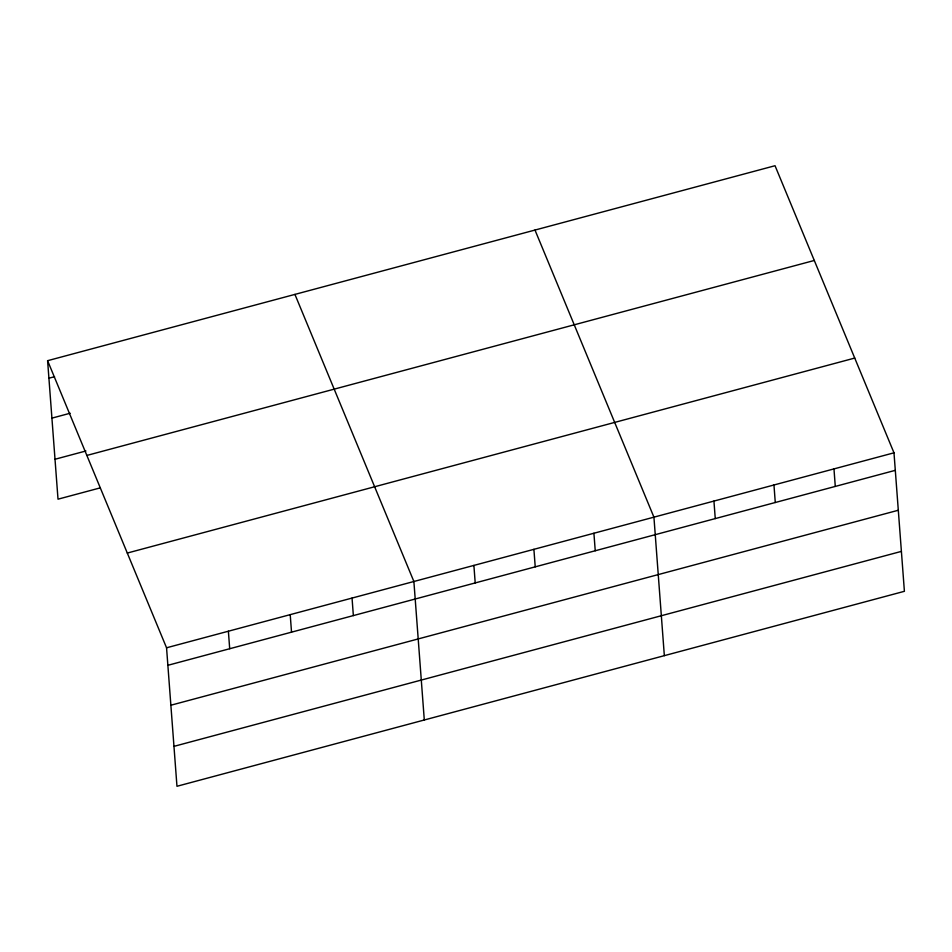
<?xml version="1.0" encoding="UTF-8"?>
<svg xmlns="http://www.w3.org/2000/svg" width="952" height="952" viewBox="0 0 952 952"><rect width="100%" height="100%" fill="white"/><g stroke="black" fill="none" stroke-linecap="round" stroke-linejoin="round"><path stroke-width="1.43" d="M47.6 360.689L775.035 165.719L893.987 452.819L904.4 591.311L176.965 786.281L166.552 647.788L47.6 360.689L58.012 499.181L100.174 487.888M48.921 378.206L54.538 376.695M51.92 418.13L70.186 413.227M55.014 459.257L85.93 450.974M86.858 455.437L814.293 260.467M127.294 553.053L854.729 358.071M166.552 647.788L893.987 452.819M167.861 665.305L895.308 470.336M170.86 705.23L898.307 510.248M173.954 746.356L901.401 551.386M534.988 230.063L653.929 517.162L664.341 655.654M294.93 294.406L413.882 581.493L424.294 719.986M833.976 468.908L835.285 486.412M773.964 484.984L775.273 502.501M713.941 501.073L715.261 518.59M593.917 533.239L595.238 550.756M533.905 549.328L535.226 566.845M473.894 565.417L475.203 582.922M352.05 598.07L353.359 615.587M290.217 614.647L291.526 632.152M228.385 631.212L229.694 648.728"/></g></svg>
